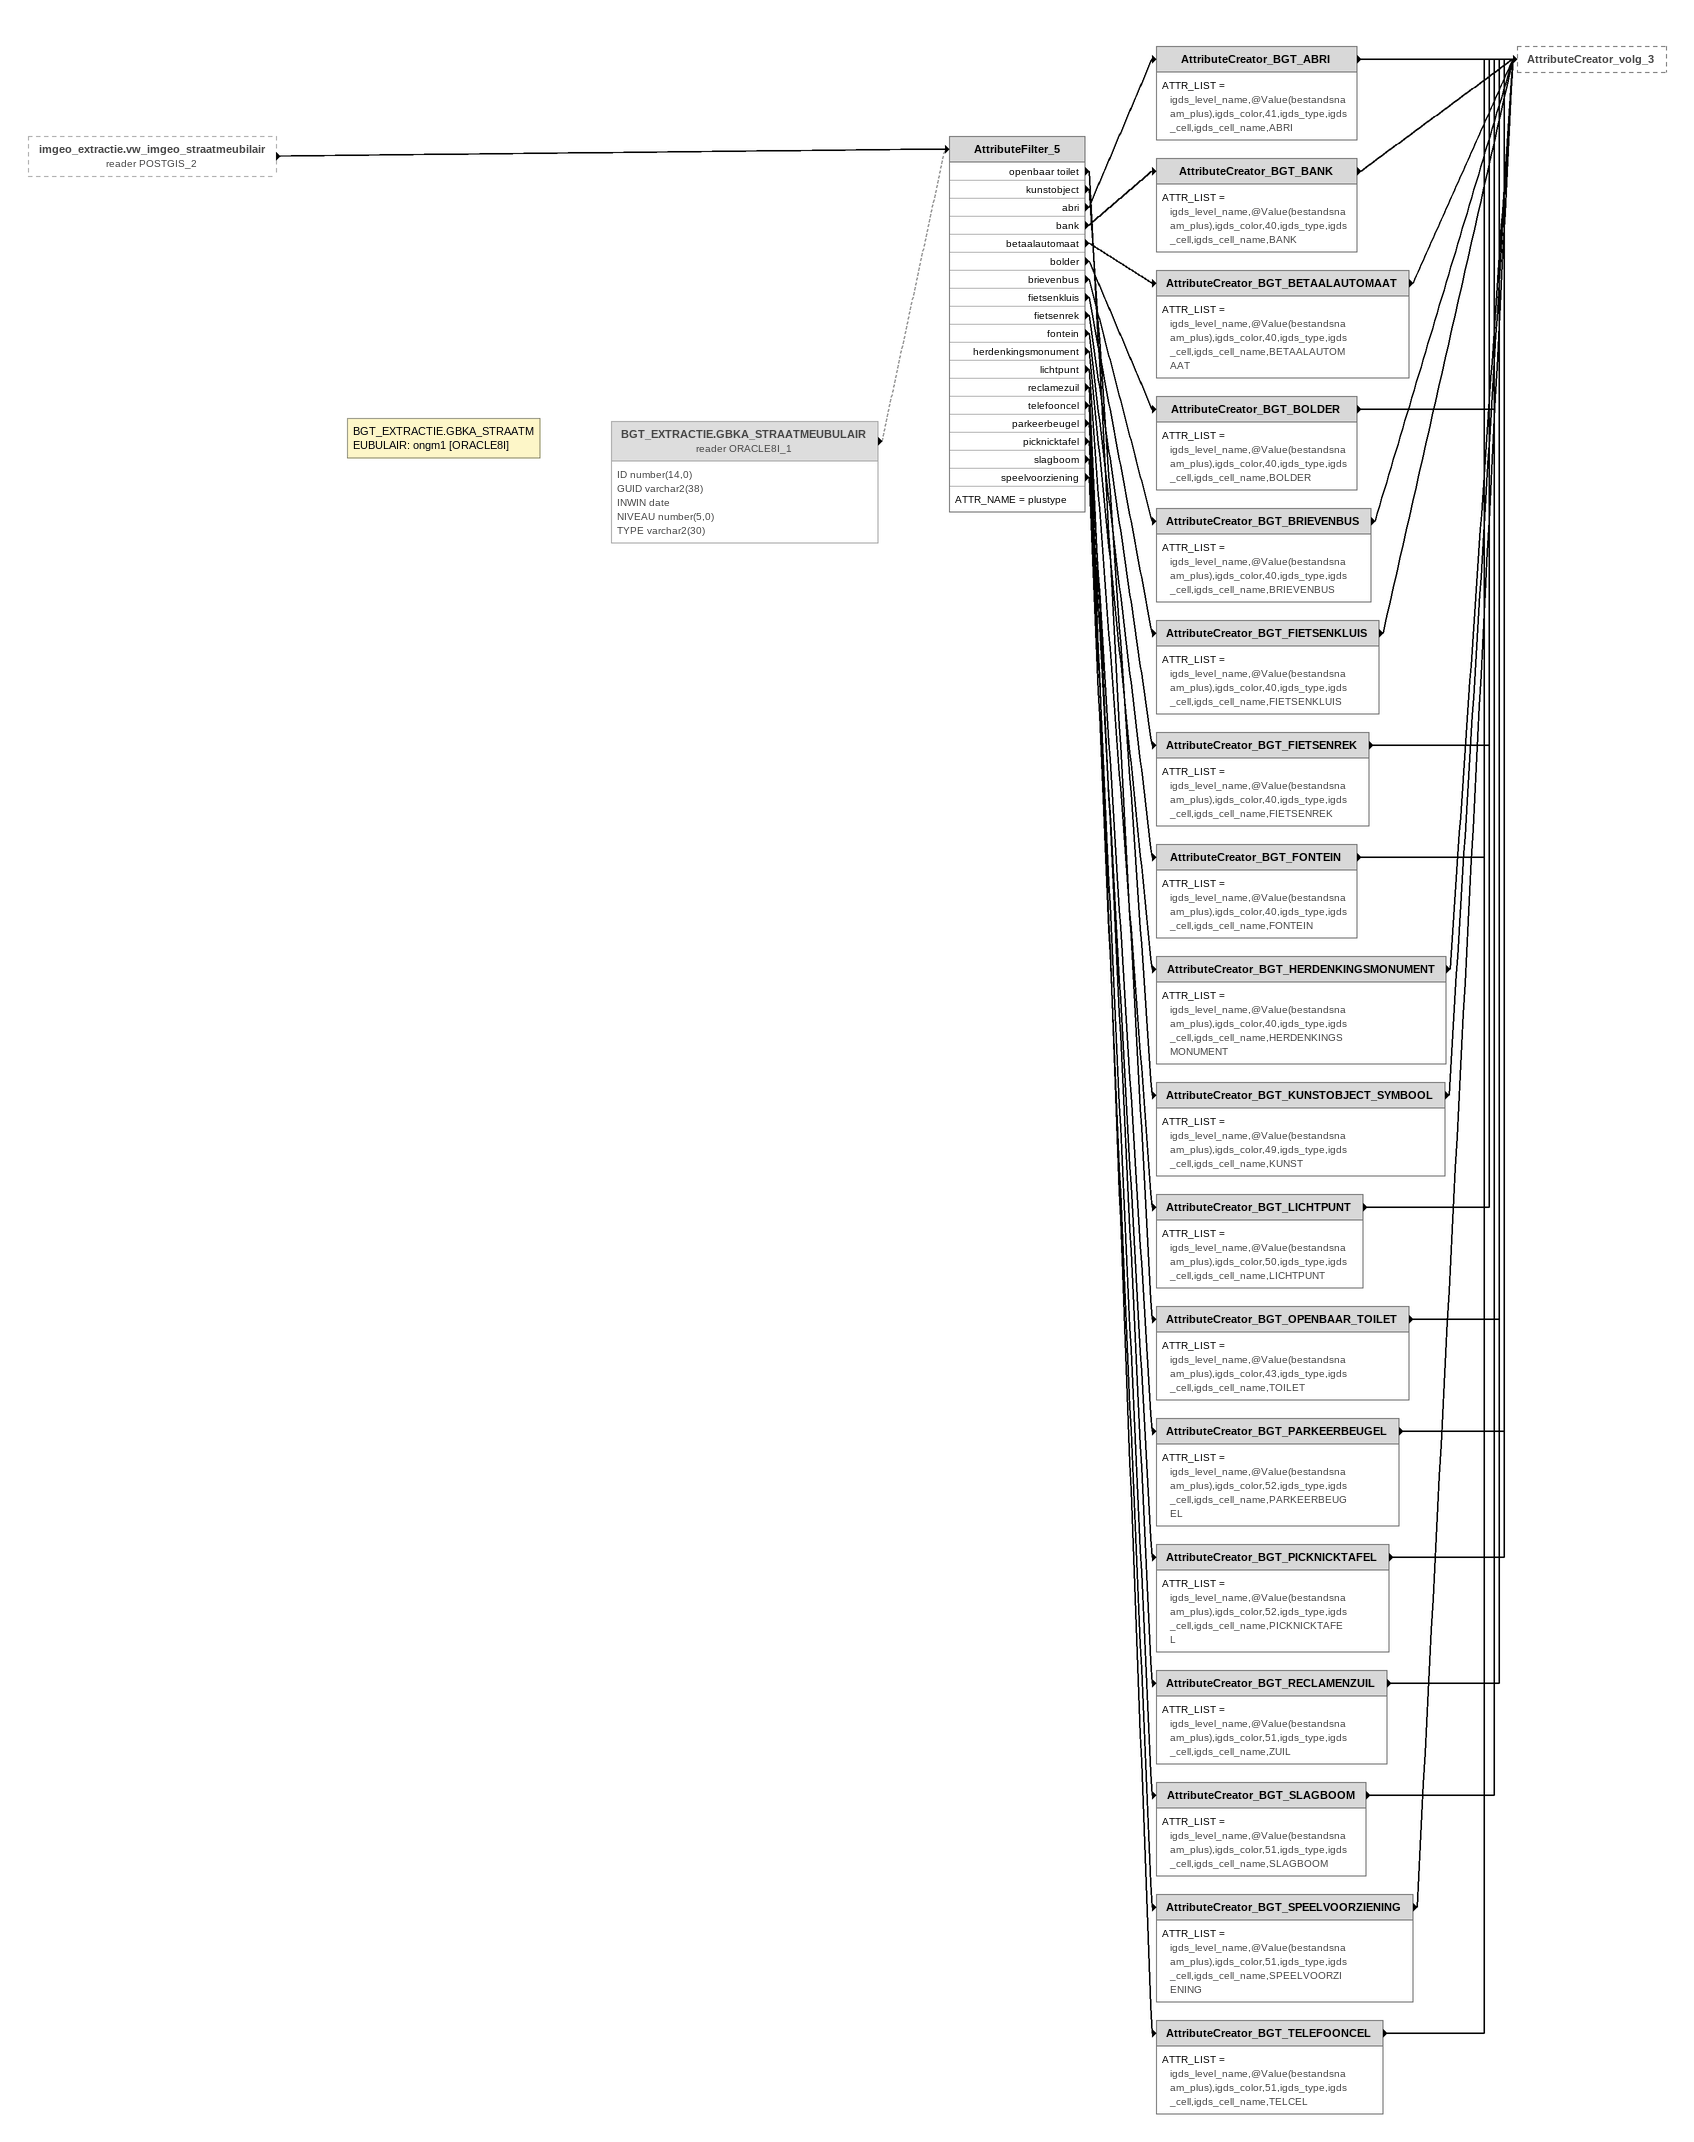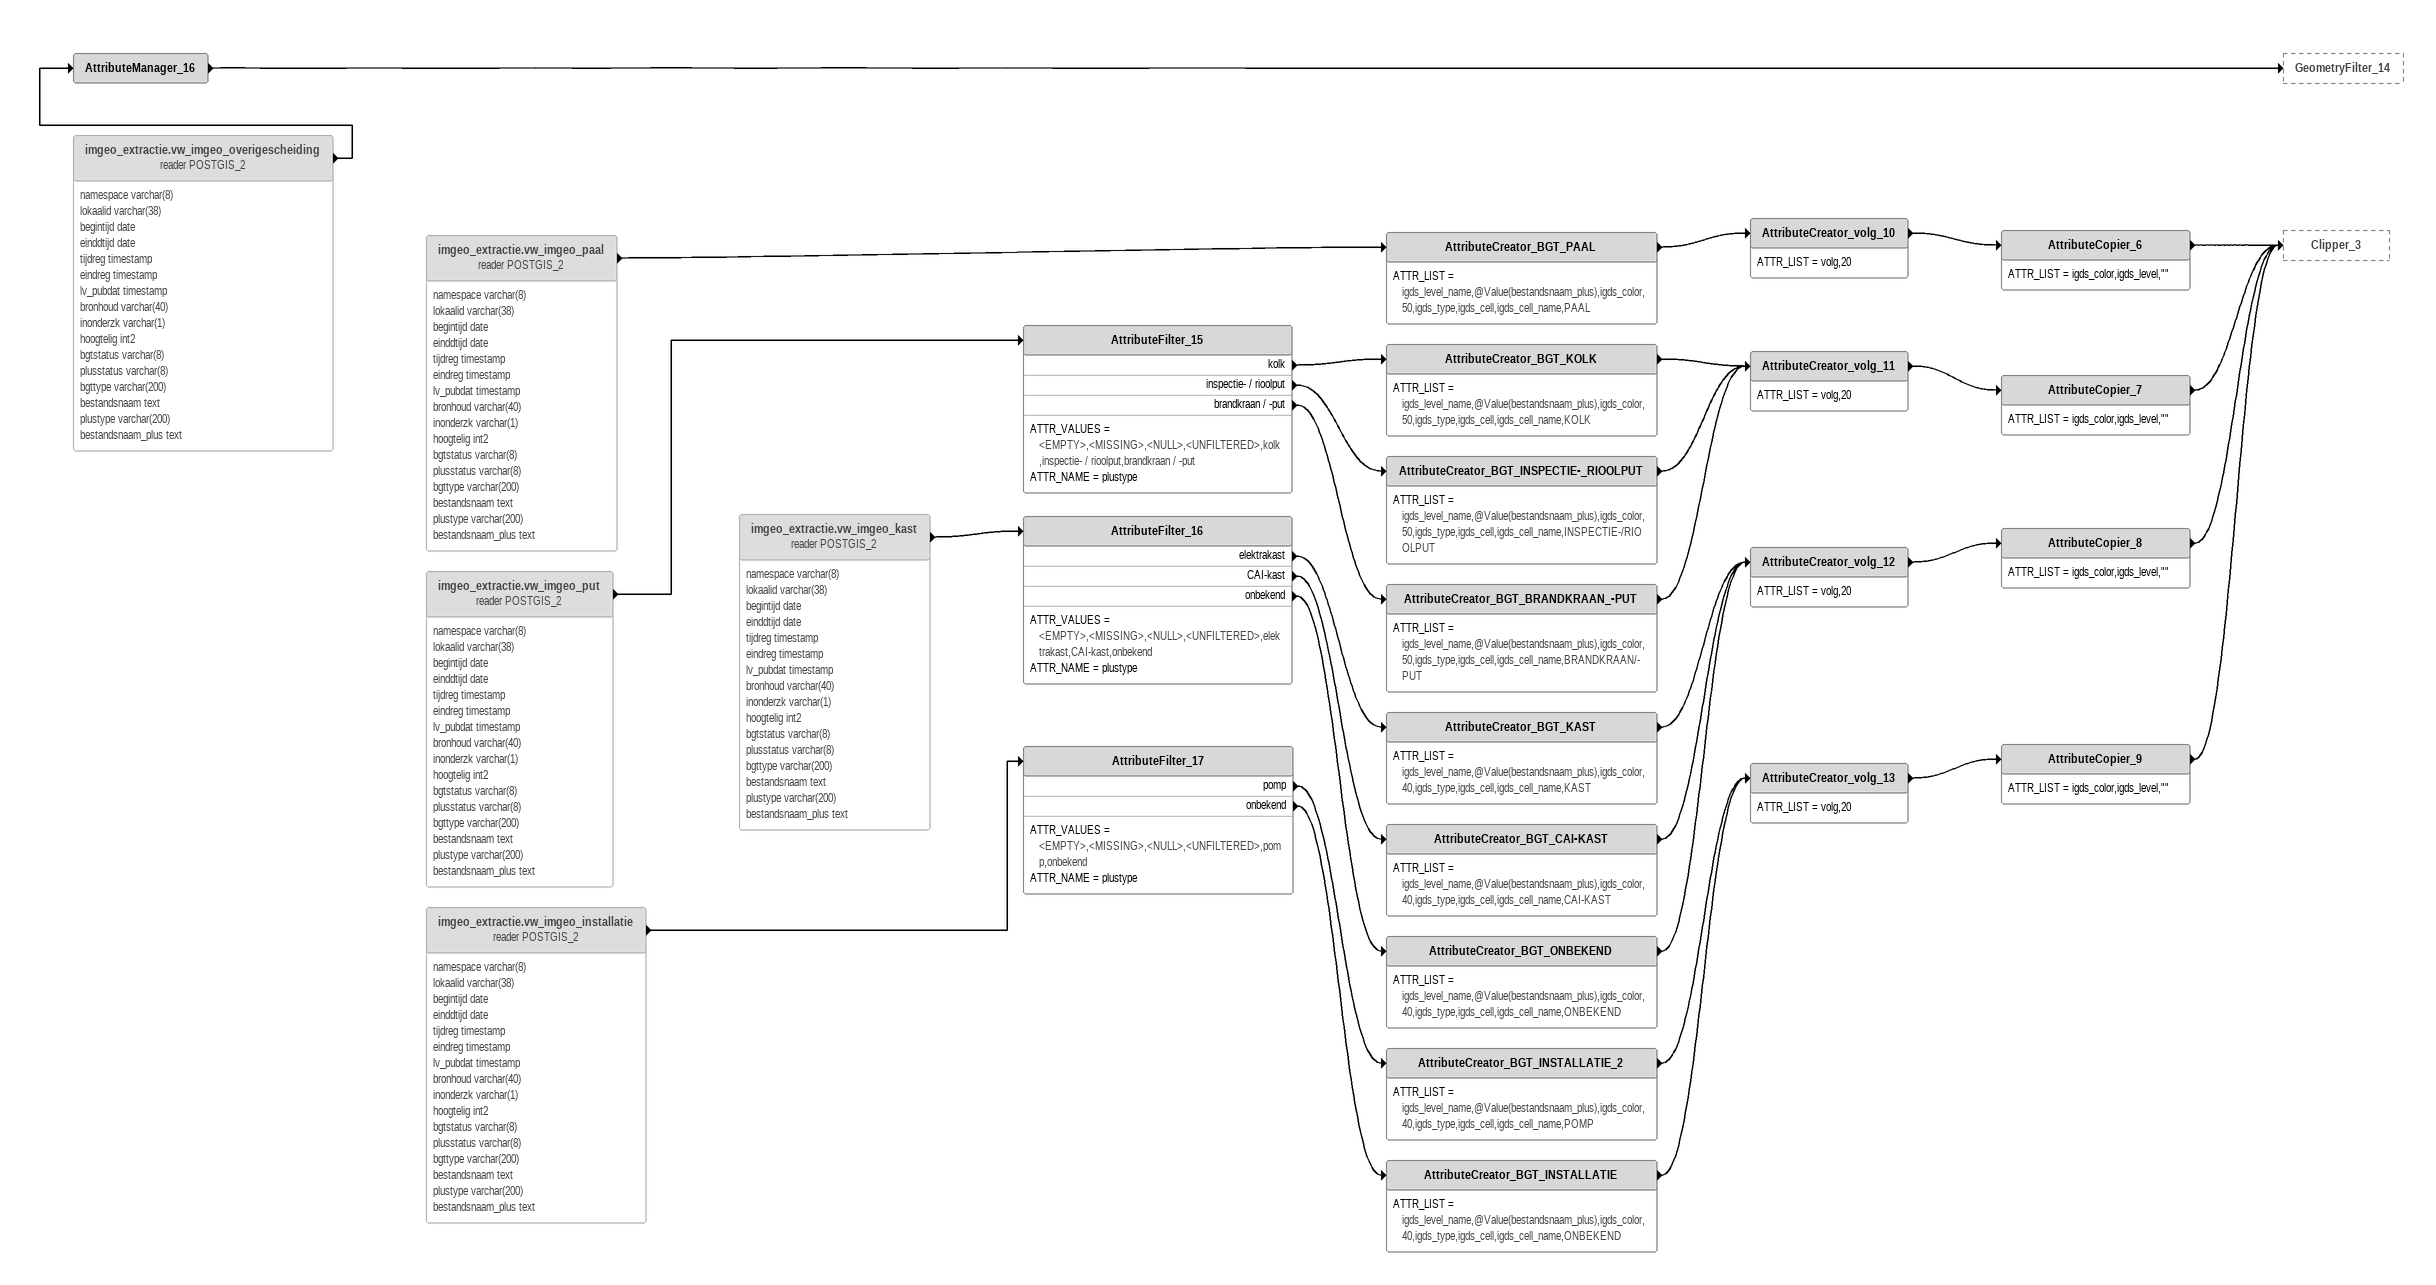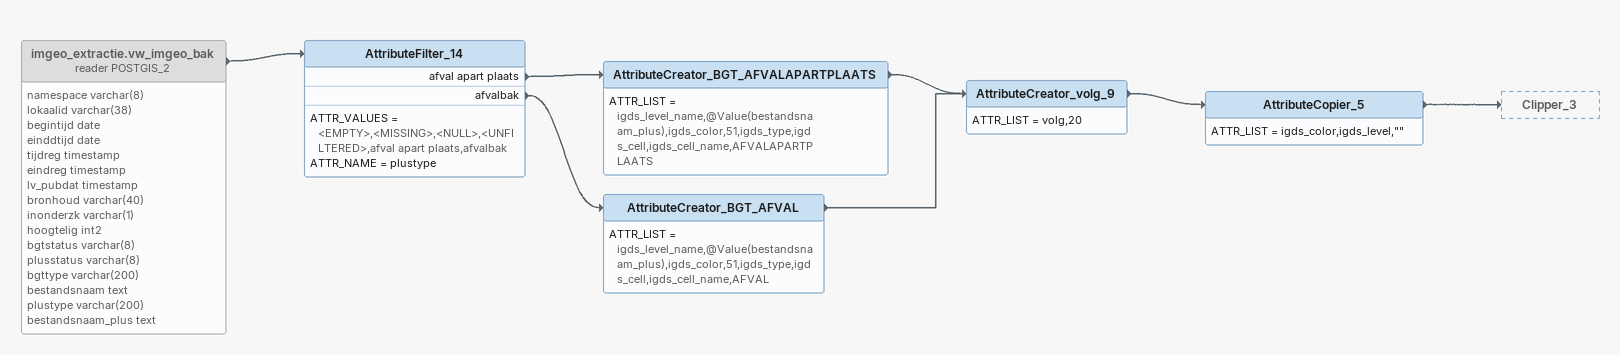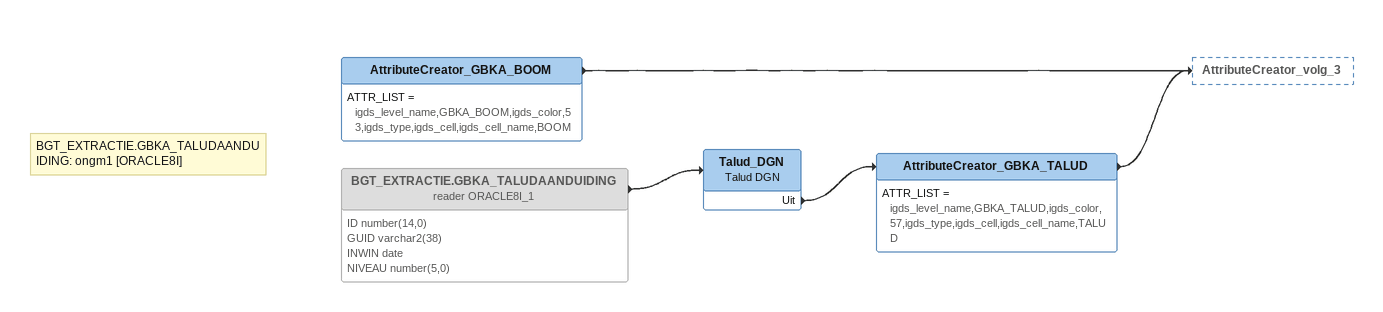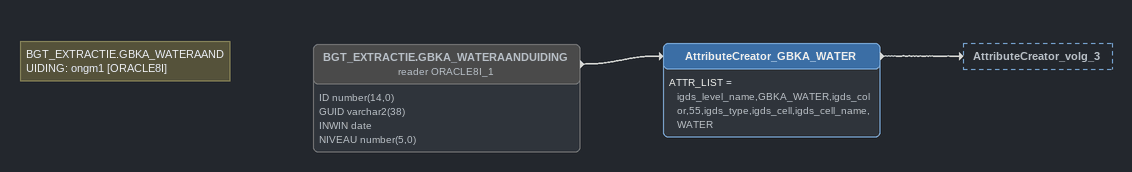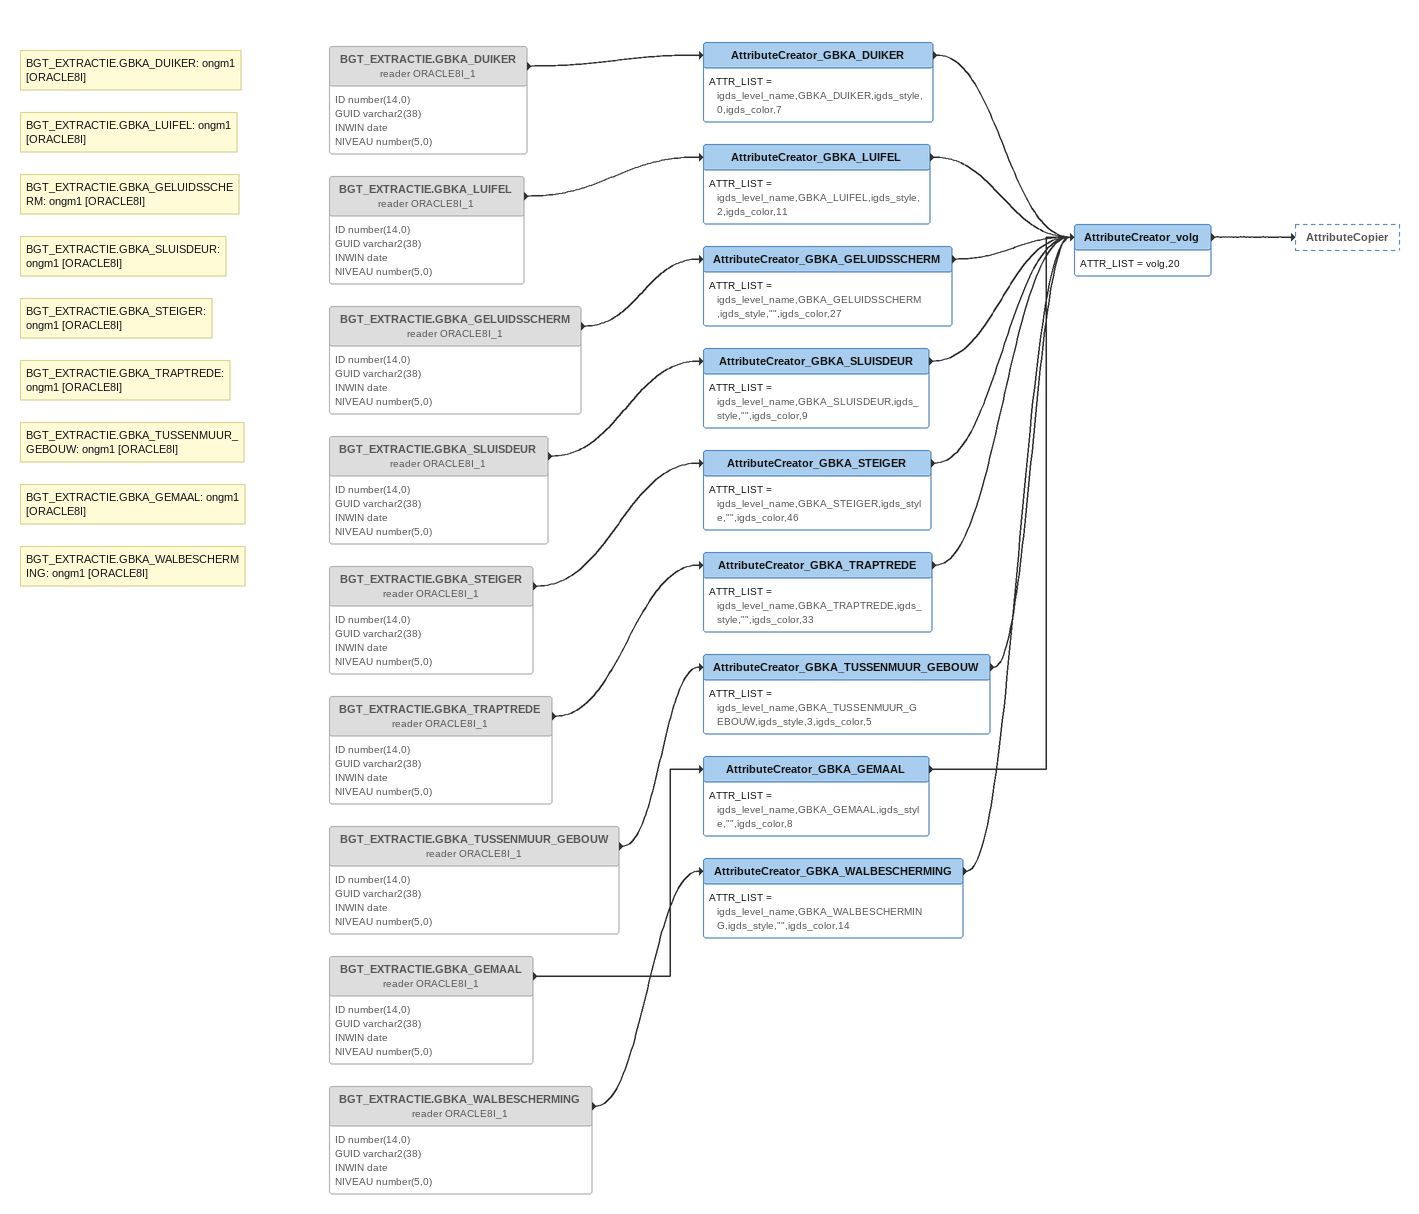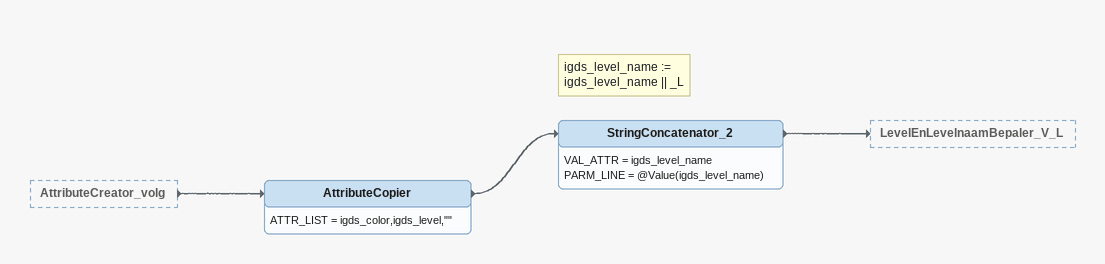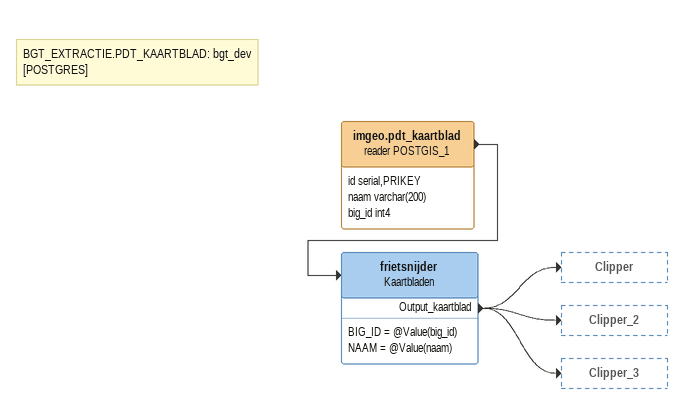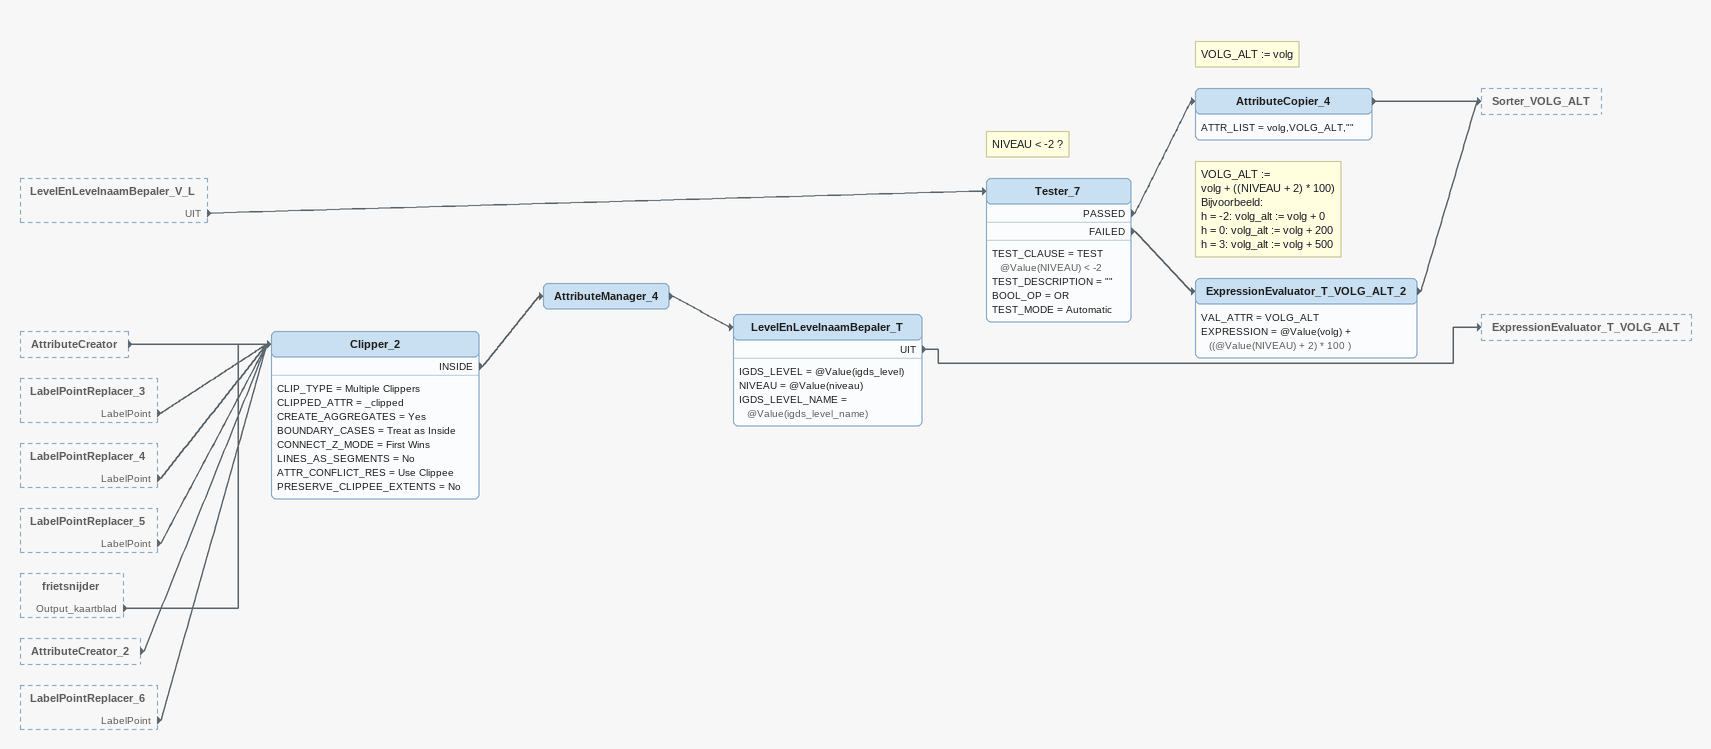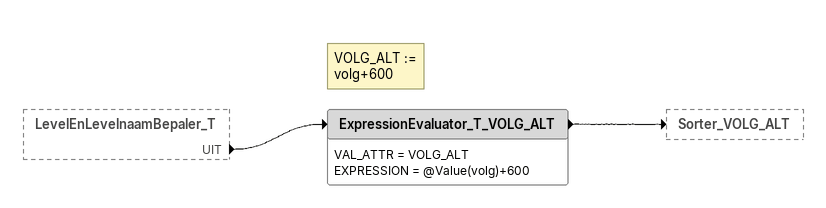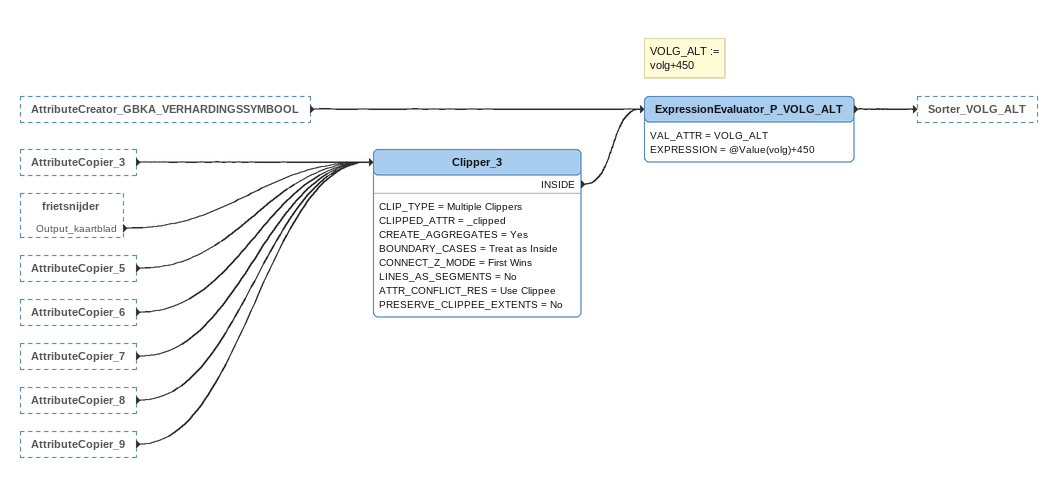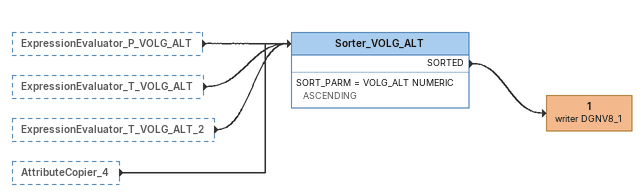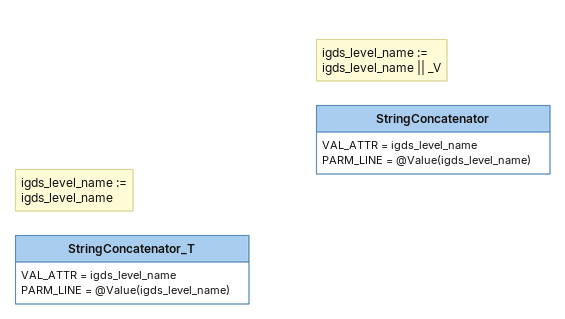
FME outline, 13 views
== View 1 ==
imgeo_extractie.vw_imgeo_straatmeubilair (reader POSTGIS_2) [outside]
    -> AttributeFilter_5
Note: BGT_EXTRACTIE.GBKA_STRAATMEUBULAIR: ongm1 [ORACLE8I]
BGT_EXTRACTIE.GBKA_STRAATMEUBULAIR (reader ORACLE8I_1) [off]
    attributes: ID number(14,0), GUID varchar2(38), INWIN date, NIVEAU number(5,0), TYPE varchar2(30)
    -> AttributeFilter_5 [off]
AttributeFilter_5
    ATTR_NAME = plustype
    openbaar toilet -> AttributeCreator_BGT_OPENBAAR_TOILET
    kunstobject -> AttributeCreator_BGT_KUNSTOBJECT_SYMBOOL
    abri -> AttributeCreator_BGT_ABRI
    bank -> AttributeCreator_BGT_BANK
    betaalautomaat -> AttributeCreator_BGT_BETAALAUTOMAAT
    bolder -> AttributeCreator_BGT_BOLDER
    brievenbus -> AttributeCreator_BGT_BRIEVENBUS
    fietsenkluis -> AttributeCreator_BGT_FIETSENKLUIS
    fietsenrek -> AttributeCreator_BGT_FIETSENREK
    fontein -> AttributeCreator_BGT_FONTEIN
    herdenkingsmonument -> AttributeCreator_BGT_HERDENKINGSMONUMENT
    lichtpunt -> AttributeCreator_BGT_LICHTPUNT
    reclamezuil -> AttributeCreator_BGT_RECLAMENZUIL
    telefooncel -> AttributeCreator_BGT_TELEFOONCEL
    parkeerbeugel -> AttributeCreator_BGT_PARKEERBEUGEL
    picknicktafel -> AttributeCreator_BGT_PICKNICKTAFEL
    slagboom -> AttributeCreator_BGT_SLAGBOOM
    speelvoorziening -> AttributeCreator_BGT_SPEELVOORZIENING
AttributeCreator_BGT_ABRI
    ATTR_LIST = igds_level_name,@Value(bestandsnaam_plus),igds_color,41,igds_type,igds_cell,igds_cell_name,ABRI
    -> AttributeCreator_volg_3
AttributeCreator_BGT_BANK
    ATTR_LIST = igds_level_name,@Value(bestandsnaam_plus),igds_color,40,igds_type,igds_cell,igds_cell_name,BANK
    -> AttributeCreator_volg_3
AttributeCreator_BGT_BETAALAUTOMAAT
    ATTR_LIST = igds_level_name,@Value(bestandsnaam_plus),igds_color,40,igds_type,igds_cell,igds_cell_name,BETAALAUTOMAAT
    -> AttributeCreator_volg_3
AttributeCreator_BGT_BOLDER
    ATTR_LIST = igds_level_name,@Value(bestandsnaam_plus),igds_color,40,igds_type,igds_cell,igds_cell_name,BOLDER
    -> AttributeCreator_volg_3
AttributeCreator_BGT_BRIEVENBUS
    ATTR_LIST = igds_level_name,@Value(bestandsnaam_plus),igds_color,40,igds_type,igds_cell,igds_cell_name,BRIEVENBUS
    -> AttributeCreator_volg_3
AttributeCreator_BGT_FIETSENKLUIS
    ATTR_LIST = igds_level_name,@Value(bestandsnaam_plus),igds_color,40,igds_type,igds_cell,igds_cell_name,FIETSENKLUIS
    -> AttributeCreator_volg_3
AttributeCreator_BGT_FIETSENREK
    ATTR_LIST = igds_level_name,@Value(bestandsnaam_plus),igds_color,40,igds_type,igds_cell,igds_cell_name,FIETSENREK
    -> AttributeCreator_volg_3
AttributeCreator_BGT_FONTEIN
    ATTR_LIST = igds_level_name,@Value(bestandsnaam_plus),igds_color,40,igds_type,igds_cell,igds_cell_name,FONTEIN
    -> AttributeCreator_volg_3
AttributeCreator_BGT_HERDENKINGSMONUMENT
    ATTR_LIST = igds_level_name,@Value(bestandsnaam_plus),igds_color,40,igds_type,igds_cell,igds_cell_name,HERDENKINGSMONUMENT
    -> AttributeCreator_volg_3
AttributeCreator_BGT_KUNSTOBJECT_SYMBOOL
    ATTR_LIST = igds_level_name,@Value(bestandsnaam_plus),igds_color,49,igds_type,igds_cell,igds_cell_name,KUNST
    -> AttributeCreator_volg_3
AttributeCreator_BGT_LICHTPUNT
    ATTR_LIST = igds_level_name,@Value(bestandsnaam_plus),igds_color,50,igds_type,igds_cell,igds_cell_name,LICHTPUNT
    -> AttributeCreator_volg_3
AttributeCreator_BGT_OPENBAAR_TOILET
    ATTR_LIST = igds_level_name,@Value(bestandsnaam_plus),igds_color,43,igds_type,igds_cell,igds_cell_name,TOILET
    -> AttributeCreator_volg_3
AttributeCreator_BGT_PARKEERBEUGEL
    ATTR_LIST = igds_level_name,@Value(bestandsnaam_plus),igds_color,52,igds_type,igds_cell,igds_cell_name,PARKEERBEUGEL
    -> AttributeCreator_volg_3
AttributeCreator_BGT_PICKNICKTAFEL
    ATTR_LIST = igds_level_name,@Value(bestandsnaam_plus),igds_color,52,igds_type,igds_cell,igds_cell_name,PICKNICKTAFEL
    -> AttributeCreator_volg_3
AttributeCreator_BGT_RECLAMENZUIL
    ATTR_LIST = igds_level_name,@Value(bestandsnaam_plus),igds_color,51,igds_type,igds_cell,igds_cell_name,ZUIL
    -> AttributeCreator_volg_3
AttributeCreator_BGT_SLAGBOOM
    ATTR_LIST = igds_level_name,@Value(bestandsnaam_plus),igds_color,51,igds_type,igds_cell,igds_cell_name,SLAGBOOM
    -> AttributeCreator_volg_3
AttributeCreator_BGT_SPEELVOORZIENING
    ATTR_LIST = igds_level_name,@Value(bestandsnaam_plus),igds_color,51,igds_type,igds_cell,igds_cell_name,SPEELVOORZIENING
    -> AttributeCreator_volg_3
AttributeCreator_BGT_TELEFOONCEL
    ATTR_LIST = igds_level_name,@Value(bestandsnaam_plus),igds_color,51,igds_type,igds_cell,igds_cell_name,TELCEL
    -> AttributeCreator_volg_3

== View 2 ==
imgeo_extractie.vw_imgeo_overigescheiding (reader POSTGIS_2) [off]
    attributes: namespace varchar(8), lokaalid varchar(38), begintijd date, einddtijd date, tijdreg timestamp, eindreg timestamp, lv_pubdat timestamp, bronhoud varchar(40), inonderzk varchar(1), hoogtelig int2, bgtstatus varchar(8), plusstatus varchar(8), bgttype varchar(200), bestandsnaam text, plustype varchar(200), bestandsnaam_plus text
    -> AttributeManager_16
AttributeManager_16
    -> GeometryFilter_14
imgeo_extractie.vw_imgeo_paal (reader POSTGIS_2) [off]
    attributes: namespace varchar(8), lokaalid varchar(38), begintijd date, einddtijd date, tijdreg timestamp, eindreg timestamp, lv_pubdat timestamp, bronhoud varchar(40), inonderzk varchar(1), hoogtelig int2, bgtstatus varchar(8), plusstatus varchar(8), bgttype varchar(200), bestandsnaam text, plustype varchar(200), bestandsnaam_plus text
    -> AttributeCreator_BGT_PAAL
AttributeCreator_BGT_PAAL
    ATTR_LIST = igds_level_name,@Value(bestandsnaam_plus),igds_color,50,igds_type,igds_cell,igds_cell_name,PAAL
    -> AttributeCreator_volg_10
AttributeCreator_volg_10
    ATTR_LIST = volg,20
    -> AttributeCopier_6
AttributeCopier_6
    ATTR_LIST = igds_color,igds_level,""
    -> Clipper_3
imgeo_extractie.vw_imgeo_put (reader POSTGIS_2) [off]
    attributes: namespace varchar(8), lokaalid varchar(38), begintijd date, einddtijd date, tijdreg timestamp, eindreg timestamp, lv_pubdat timestamp, bronhoud varchar(40), inonderzk varchar(1), hoogtelig int2, bgtstatus varchar(8), plusstatus varchar(8), bgttype varchar(200), bestandsnaam text, plustype varchar(200), bestandsnaam_plus text
    -> AttributeFilter_15
AttributeFilter_15
    ATTR_VALUES = <EMPTY>,<MISSING>,<NULL>,<UNFILTERED>,kolk,inspectie- / rioolput,brandkraan / -put
    ATTR_NAME = plustype
    kolk -> AttributeCreator_BGT_KOLK
    inspectie- / rioolput -> AttributeCreator_BGT_INSPECTIE-_RIOOLPUT
    brandkraan / -put -> AttributeCreator_BGT_BRANDKRAAN_-PUT
AttributeCreator_BGT_KOLK
    ATTR_LIST = igds_level_name,@Value(bestandsnaam_plus),igds_color,50,igds_type,igds_cell,igds_cell_name,KOLK
    -> AttributeCreator_volg_11
AttributeCreator_BGT_INSPECTIE-_RIOOLPUT
    ATTR_LIST = igds_level_name,@Value(bestandsnaam_plus),igds_color,50,igds_type,igds_cell,igds_cell_name,INSPECTIE-/RIOOLPUT
    -> AttributeCreator_volg_11
AttributeCreator_BGT_BRANDKRAAN_-PUT
    ATTR_LIST = igds_level_name,@Value(bestandsnaam_plus),igds_color,50,igds_type,igds_cell,igds_cell_name,BRANDKRAAN/-PUT
    -> AttributeCreator_volg_11
AttributeCreator_volg_11
    ATTR_LIST = volg,20
    -> AttributeCopier_7
AttributeCopier_7
    ATTR_LIST = igds_color,igds_level,""
    -> Clipper_3
imgeo_extractie.vw_imgeo_installatie (reader POSTGIS_2) [off]
    attributes: namespace varchar(8), lokaalid varchar(38), begintijd date, einddtijd date, tijdreg timestamp, eindreg timestamp, lv_pubdat timestamp, bronhoud varchar(40), inonderzk varchar(1), hoogtelig int2, bgtstatus varchar(8), plusstatus varchar(8), bgttype varchar(200), bestandsnaam text, plustype varchar(200), bestandsnaam_plus text
    -> AttributeFilter_17
AttributeFilter_17
    ATTR_VALUES = <EMPTY>,<MISSING>,<NULL>,<UNFILTERED>,pomp,onbekend
    ATTR_NAME = plustype
    pomp -> AttributeCreator_BGT_INSTALLATIE_2
    onbekend -> AttributeCreator_BGT_INSTALLATIE
AttributeCreator_BGT_INSTALLATIE_2
    ATTR_LIST = igds_level_name,@Value(bestandsnaam_plus),igds_color,40,igds_type,igds_cell,igds_cell_name,POMP
    -> AttributeCreator_volg_13
AttributeCreator_BGT_INSTALLATIE
    ATTR_LIST = igds_level_name,@Value(bestandsnaam_plus),igds_color,40,igds_type,igds_cell,igds_cell_name,ONBEKEND
    -> AttributeCreator_volg_13
AttributeCreator_volg_13
    ATTR_LIST = volg,20
    -> AttributeCopier_9
AttributeCopier_9
    ATTR_LIST = igds_color,igds_level,""
    -> Clipper_3
imgeo_extractie.vw_imgeo_kast (reader POSTGIS_2) [off]
    attributes: namespace varchar(8), lokaalid varchar(38), begintijd date, einddtijd date, tijdreg timestamp, eindreg timestamp, lv_pubdat timestamp, bronhoud varchar(40), inonderzk varchar(1), hoogtelig int2, bgtstatus varchar(8), plusstatus varchar(8), bgttype varchar(200), bestandsnaam text, plustype varchar(200), bestandsnaam_plus text
    -> AttributeFilter_16
AttributeFilter_16
    ATTR_VALUES = <EMPTY>,<MISSING>,<NULL>,<UNFILTERED>,elektrakast,CAI-kast,onbekend
    ATTR_NAME = plustype
    elektrakast -> AttributeCreator_BGT_KAST
    CAI-kast -> AttributeCreator_BGT_CAI-KAST
    onbekend -> AttributeCreator_BGT_ONBEKEND
AttributeCreator_BGT_KAST
    ATTR_LIST = igds_level_name,@Value(bestandsnaam_plus),igds_color,40,igds_type,igds_cell,igds_cell_name,KAST
    -> AttributeCreator_volg_12
AttributeCreator_BGT_CAI-KAST
    ATTR_LIST = igds_level_name,@Value(bestandsnaam_plus),igds_color,40,igds_type,igds_cell,igds_cell_name,CAI-KAST
    -> AttributeCreator_volg_12
AttributeCreator_BGT_ONBEKEND
    ATTR_LIST = igds_level_name,@Value(bestandsnaam_plus),igds_color,40,igds_type,igds_cell,igds_cell_name,ONBEKEND
    -> AttributeCreator_volg_12
AttributeCreator_volg_12
    ATTR_LIST = volg,20
    -> AttributeCopier_8
AttributeCopier_8
    ATTR_LIST = igds_color,igds_level,""
    -> Clipper_3

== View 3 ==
imgeo_extractie.vw_imgeo_bak (reader POSTGIS_2) [off]
    attributes: namespace varchar(8), lokaalid varchar(38), begintijd date, einddtijd date, tijdreg timestamp, eindreg timestamp, lv_pubdat timestamp, bronhoud varchar(40), inonderzk varchar(1), hoogtelig int2, bgtstatus varchar(8), plusstatus varchar(8), bgttype varchar(200), bestandsnaam text, plustype varchar(200), bestandsnaam_plus text
    -> AttributeFilter_14
AttributeFilter_14
    ATTR_VALUES = <EMPTY>,<MISSING>,<NULL>,<UNFILTERED>,afval apart plaats,afvalbak
    ATTR_NAME = plustype
    afval apart plaats -> AttributeCreator_BGT_AFVALAPARTPLAATS
    afvalbak -> AttributeCreator_BGT_AFVAL
AttributeCreator_BGT_AFVALAPARTPLAATS
    ATTR_LIST = igds_level_name,@Value(bestandsnaam_plus),igds_color,51,igds_type,igds_cell,igds_cell_name,AFVALAPARTPLAATS
    -> AttributeCreator_volg_9
AttributeCreator_BGT_AFVAL
    ATTR_LIST = igds_level_name,@Value(bestandsnaam_plus),igds_color,51,igds_type,igds_cell,igds_cell_name,AFVAL
    -> AttributeCreator_volg_9
AttributeCreator_volg_9
    ATTR_LIST = volg,20
    -> AttributeCopier_5
AttributeCopier_5
    ATTR_LIST = igds_color,igds_level,""
    -> Clipper_3

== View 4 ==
AttributeCreator_GBKA_BOOM
    ATTR_LIST = igds_level_name,GBKA_BOOM,igds_color,53,igds_type,igds_cell,igds_cell_name,BOOM
    -> AttributeCreator_volg_3
Note: BGT_EXTRACTIE.GBKA_TALUDAANDUIDING: ongm1 [ORACLE8I]
BGT_EXTRACTIE.GBKA_TALUDAANDUIDING (reader ORACLE8I_1) [off]
    attributes: ID number(14,0), GUID varchar2(38), INWIN date, NIVEAU number(5,0)
    -> Talud_DGN
Talud_DGN: Talud DGN
    Uit -> AttributeCreator_GBKA_TALUD
AttributeCreator_GBKA_TALUD
    ATTR_LIST = igds_level_name,GBKA_TALUD,igds_color,57,igds_type,igds_cell,igds_cell_name,TALUD
    -> AttributeCreator_volg_3

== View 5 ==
Note: BGT_EXTRACTIE.GBKA_WATERAANDUIDING: ongm1 [ORACLE8I]
BGT_EXTRACTIE.GBKA_WATERAANDUIDING (reader ORACLE8I_1) [off]
    attributes: ID number(14,0), GUID varchar2(38), INWIN date, NIVEAU number(5,0)
    -> AttributeCreator_GBKA_WATER
AttributeCreator_GBKA_WATER
    ATTR_LIST = igds_level_name,GBKA_WATER,igds_color,55,igds_type,igds_cell,igds_cell_name,WATER
    -> AttributeCreator_volg_3

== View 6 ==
Note: BGT_EXTRACTIE.GBKA_DUIKER: ongm1 [ORACLE8I]
BGT_EXTRACTIE.GBKA_DUIKER (reader ORACLE8I_1) [off]
    attributes: ID number(14,0), GUID varchar2(38), INWIN date, NIVEAU number(5,0)
    -> AttributeCreator_GBKA_DUIKER
AttributeCreator_GBKA_DUIKER
    ATTR_LIST = igds_level_name,GBKA_DUIKER,igds_style,0,igds_color,7
    -> AttributeCreator_volg
Note: BGT_EXTRACTIE.GBKA_LUIFEL: ongm1 [ORACLE8I]
BGT_EXTRACTIE.GBKA_LUIFEL (reader ORACLE8I_1) [off]
    attributes: ID number(14,0), GUID varchar2(38), INWIN date, NIVEAU number(5,0)
    -> AttributeCreator_GBKA_LUIFEL
AttributeCreator_GBKA_LUIFEL
    ATTR_LIST = igds_level_name,GBKA_LUIFEL,igds_style,2,igds_color,11
    -> AttributeCreator_volg
Note: BGT_EXTRACTIE.GBKA_GELUIDSSCHERM: ongm1 [ORACLE8I]
BGT_EXTRACTIE.GBKA_GELUIDSSCHERM (reader ORACLE8I_1) [off]
    attributes: ID number(14,0), GUID varchar2(38), INWIN date, NIVEAU number(5,0)
    -> AttributeCreator_GBKA_GELUIDSSCHERM
AttributeCreator_GBKA_GELUIDSSCHERM
    ATTR_LIST = igds_level_name,GBKA_GELUIDSSCHERM,igds_style,"",igds_color,27
    -> AttributeCreator_volg
Note: BGT_EXTRACTIE.GBKA_SLUISDEUR: ongm1 [ORACLE8I]
BGT_EXTRACTIE.GBKA_SLUISDEUR (reader ORACLE8I_1) [off]
    attributes: ID number(14,0), GUID varchar2(38), INWIN date, NIVEAU number(5,0)
    -> AttributeCreator_GBKA_SLUISDEUR
AttributeCreator_GBKA_SLUISDEUR
    ATTR_LIST = igds_level_name,GBKA_SLUISDEUR,igds_style,"",igds_color,9
    -> AttributeCreator_volg
Note: BGT_EXTRACTIE.GBKA_STEIGER: ongm1 [ORACLE8I]
BGT_EXTRACTIE.GBKA_STEIGER (reader ORACLE8I_1) [off]
    attributes: ID number(14,0), GUID varchar2(38), INWIN date, NIVEAU number(5,0)
    -> AttributeCreator_GBKA_STEIGER
AttributeCreator_GBKA_STEIGER
    ATTR_LIST = igds_level_name,GBKA_STEIGER,igds_style,"",igds_color,46
    -> AttributeCreator_volg
Note: BGT_EXTRACTIE.GBKA_TRAPTREDE: ongm1 [ORACLE8I]
BGT_EXTRACTIE.GBKA_TRAPTREDE (reader ORACLE8I_1) [off]
    attributes: ID number(14,0), GUID varchar2(38), INWIN date, NIVEAU number(5,0)
    -> AttributeCreator_GBKA_TRAPTREDE
AttributeCreator_GBKA_TRAPTREDE
    ATTR_LIST = igds_level_name,GBKA_TRAPTREDE,igds_style,"",igds_color,33
    -> AttributeCreator_volg
Note: BGT_EXTRACTIE.GBKA_TUSSENMUUR_GEBOUW: ongm1 [ORACLE8I]
BGT_EXTRACTIE.GBKA_TUSSENMUUR_GEBOUW (reader ORACLE8I_1) [off]
    attributes: ID number(14,0), GUID varchar2(38), INWIN date, NIVEAU number(5,0)
    -> AttributeCreator_GBKA_TUSSENMUUR_GEBOUW
AttributeCreator_GBKA_TUSSENMUUR_GEBOUW
    ATTR_LIST = igds_level_name,GBKA_TUSSENMUUR_GEBOUW,igds_style,3,igds_color,5
    -> AttributeCreator_volg
Note: BGT_EXTRACTIE.GBKA_GEMAAL: ongm1 [ORACLE8I]
BGT_EXTRACTIE.GBKA_GEMAAL (reader ORACLE8I_1) [off]
    attributes: ID number(14,0), GUID varchar2(38), INWIN date, NIVEAU number(5,0)
    -> AttributeCreator_GBKA_GEMAAL
AttributeCreator_GBKA_GEMAAL
    ATTR_LIST = igds_level_name,GBKA_GEMAAL,igds_style,"",igds_color,8
    -> AttributeCreator_volg
Note: BGT_EXTRACTIE.GBKA_WALBESCHERMING: ongm1 [ORACLE8I]
BGT_EXTRACTIE.GBKA_WALBESCHERMING (reader ORACLE8I_1) [off]
    attributes: ID number(14,0), GUID varchar2(38), INWIN date, NIVEAU number(5,0)
    -> AttributeCreator_GBKA_WALBESCHERMING
AttributeCreator_GBKA_WALBESCHERMING
    ATTR_LIST = igds_level_name,GBKA_WALBESCHERMING,igds_style,"",igds_color,14
    -> AttributeCreator_volg
AttributeCreator_volg
    ATTR_LIST = volg,20
    -> AttributeCopier

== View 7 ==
AttributeCreator_volg [outside]
    -> AttributeCopier
AttributeCopier
    ATTR_LIST = igds_color,igds_level,""
    -> StringConcatenator_2
Note: igds_level_name := / igds_level_name || _L
StringConcatenator_2
    VAL_ATTR = igds_level_name
    PARM_LINE = @Value(igds_level_name)
    -> LevelEnLevelnaamBepaler_V_L

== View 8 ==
Note: BGT_EXTRACTIE.PDT_KAARTBLAD: bgt_dev [POSTGRES]
imgeo.pdt_kaartblad (reader POSTGIS_1)
    attributes: id serial,PRIKEY, naam varchar(200), big_id int4
    -> frietsnijder
frietsnijder: Kaartbladen
    BIG_ID = @Value(big_id)
    NAAM = @Value(naam)
    Output_kaartblad -> Clipper
    Output_kaartblad -> Clipper_2
    Output_kaartblad -> Clipper_3

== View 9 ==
LevelEnLevelnaamBepaler_V_L [outside]
    UIT -> Tester_7
AttributeCreator [outside]
    -> Clipper_2
LabelPointReplacer_3 [outside]
    LabelPoint -> Clipper_2
LabelPointReplacer_4 [outside]
    LabelPoint -> Clipper_2
LabelPointReplacer_5 [outside]
    LabelPoint -> Clipper_2
frietsnijder [outside]
    Output_kaartblad -> Clipper_2
AttributeCreator_2 [outside]
    -> Clipper_2
LabelPointReplacer_6 [outside]
    LabelPoint -> Clipper_2
Note: NIVEAU < -2 ?
Tester_7
    TEST_CLAUSE = TEST @Value(NIVEAU) < -2
    TEST_DESCRIPTION = ""
    BOOL_OP = OR
    TEST_MODE = Automatic
    PASSED -> AttributeCopier_4
    FAILED -> ExpressionEvaluator_T_VOLG_ALT_2
Note: VOLG_ALT := volg
AttributeCopier_4
    ATTR_LIST = volg,VOLG_ALT,""
    -> Sorter_VOLG_ALT
Note: VOLG_ALT := / volg + ((NIVEAU + 2) * 100) / Bijvoorbeeld: / h = -2: volg_alt := volg + 0 / h = 0: volg_alt := volg + 200 / h = 3: volg_alt := volg + 500
ExpressionEvaluator_T_VOLG_ALT_2
    VAL_ATTR = VOLG_ALT
    EXPRESSION = @Value(volg) + ((@Value(NIVEAU) + 2) * 100 )
    -> Sorter_VOLG_ALT
Clipper_2
    CLIP_TYPE = Multiple Clippers
    CLIPPED_ATTR = _clipped
    CREATE_AGGREGATES = Yes
    BOUNDARY_CASES = Treat as Inside
    CONNECT_Z_MODE = First Wins
    LINES_AS_SEGMENTS = No
    ATTR_CONFLICT_RES = Use Clippee
    PRESERVE_CLIPPEE_EXTENTS = No
    INSIDE -> AttributeManager_4
AttributeManager_4
    -> LevelEnLevelnaamBepaler_T
LevelEnLevelnaamBepaler_T
    IGDS_LEVEL = @Value(igds_level)
    NIVEAU = @Value(niveau)
    IGDS_LEVEL_NAME = @Value(igds_level_name)
    UIT -> ExpressionEvaluator_T_VOLG_ALT

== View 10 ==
LevelEnLevelnaamBepaler_T [outside]
    UIT -> ExpressionEvaluator_T_VOLG_ALT
Note: VOLG_ALT := / volg+600
ExpressionEvaluator_T_VOLG_ALT
    VAL_ATTR = VOLG_ALT
    EXPRESSION = @Value(volg)+600
    -> Sorter_VOLG_ALT

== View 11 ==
AttributeCreator_GBKA_VERHARDINGSSYMBOOL [outside]
    -> ExpressionEvaluator_P_VOLG_ALT
AttributeCopier_3 [outside]
    -> Clipper_3
frietsnijder [outside]
    Output_kaartblad -> Clipper_3
AttributeCopier_5 [outside]
    -> Clipper_3
AttributeCopier_6 [outside]
    -> Clipper_3
AttributeCopier_7 [outside]
    -> Clipper_3
AttributeCopier_8 [outside]
    -> Clipper_3
AttributeCopier_9 [outside]
    -> Clipper_3
Clipper_3
    CLIP_TYPE = Multiple Clippers
    CLIPPED_ATTR = _clipped
    CREATE_AGGREGATES = Yes
    BOUNDARY_CASES = Treat as Inside
    CONNECT_Z_MODE = First Wins
    LINES_AS_SEGMENTS = No
    ATTR_CONFLICT_RES = Use Clippee
    PRESERVE_CLIPPEE_EXTENTS = No
    INSIDE -> ExpressionEvaluator_P_VOLG_ALT
Note: VOLG_ALT := / volg+450
ExpressionEvaluator_P_VOLG_ALT
    VAL_ATTR = VOLG_ALT
    EXPRESSION = @Value(volg)+450
    -> Sorter_VOLG_ALT

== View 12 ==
ExpressionEvaluator_P_VOLG_ALT [outside]
    -> Sorter_VOLG_ALT
ExpressionEvaluator_T_VOLG_ALT [outside]
    -> Sorter_VOLG_ALT
ExpressionEvaluator_T_VOLG_ALT_2 [outside]
    -> Sorter_VOLG_ALT
AttributeCopier_4 [outside]
    -> Sorter_VOLG_ALT
Sorter_VOLG_ALT
    SORT_PARM = VOLG_ALT NUMERIC ASCENDING
    SORTED -> 1 (writer DGNV8_1)
1 (writer DGNV8_1)

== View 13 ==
Note: igds_level_name := / igds_level_name
StringConcatenator_T
    VAL_ATTR = igds_level_name
    PARM_LINE = @Value(igds_level_name)
Note: igds_level_name := / igds_level_name || _V
StringConcatenator
    VAL_ATTR = igds_level_name
    PARM_LINE = @Value(igds_level_name)
